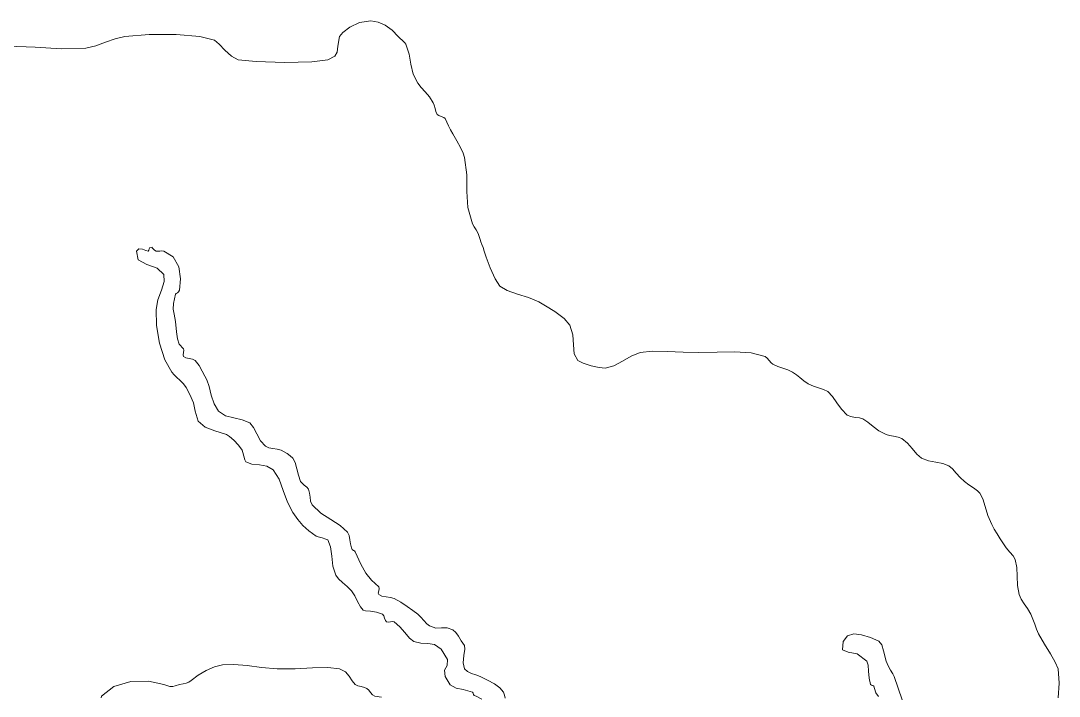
# Model space of a CAD drawing. Header units: inches. Extents: x -600 to 863, y -502 to 873.
# Drawn here: x 678.97 to 707.13, y 520.41 to 538.73 of the extents above; entities that cross this region are included whole.
import ezdxf

# ---------------------------------------------------------------- set-up
doc = ezdxf.new("R2010")
doc.units = ezdxf.units.IN
doc.header["$MEASUREMENT"] = 0
doc.layers.add('Layer 1', color=7, linetype='Continuous')

msp = doc.modelspace()

# ---------------------------------------------------------------- linework, layer by layer
at = {"layer": 'Layer 1', "lineweight": 0}
for points in [[(678.623, 538.039), (679.365, 538.009), (680.078, 537.967), (680.736, 537.986), (681.006, 538.047), (681.272, 538.143), (681.536, 538.24), (681.795, 538.304), (682.458, 538.357), (683.184, 538.356), (683.824, 538.302), (684.23, 538.198), (684.35, 538.094), (684.506, 537.93), (684.684, 537.767), (684.865, 537.668), (685.357, 537.618), (686.124, 537.599), (686.869, 537.614), (687.301, 537.668), (687.488, 537.77), (687.552, 537.876), (687.569, 538.037), (687.619, 538.304), (687.703, 538.411), (687.894, 538.555), (688.158, 538.679), (688.466, 538.727), (688.661, 538.692), (688.857, 538.604), (689.043, 538.472), (689.207, 538.304), (689.253, 538.256), (689.32, 538.192), (689.385, 538.131), (689.419, 538.092), (689.506, 537.823), (689.553, 537.548), (689.611, 537.281), (689.736, 537.033), (689.834, 536.918), (689.942, 536.801), (690.055, 536.667), (690.16, 536.503), (690.186, 536.434), (690.206, 536.35), (690.23, 536.264), (690.266, 536.186), (690.308, 536.157), (690.376, 536.131), (690.441, 536.106), (690.478, 536.08), (690.522, 535.979), (690.57, 535.878), (690.624, 535.772), (690.689, 535.656), (690.799, 535.468), (690.893, 535.293), (690.965, 535.14), (691.007, 535.021), (691.067, 534.55), (691.07, 534.099), (691.094, 533.659), (691.219, 533.221), (691.269, 533.135), (691.323, 533.058), (691.378, 532.956), (691.431, 532.798), (691.451, 532.728), (691.479, 532.655), (691.509, 532.574), (691.536, 532.48), (691.591, 532.317), (691.701, 532.026), (691.836, 531.724), (691.96, 531.527), (692.159, 531.41), (692.439, 531.314), (692.745, 531.219), (693.019, 531.104), (693.205, 530.998), (693.458, 530.839), (693.704, 530.654), (693.865, 530.468), (693.941, 530.208), (693.957, 529.937), (693.979, 529.694), (694.077, 529.516), (694.227, 529.437), (694.442, 529.368), (694.661, 529.319), (694.818, 529.304), (695.057, 529.365), (695.289, 529.493), (695.524, 529.632), (695.771, 529.727), (696.105, 529.762), (696.503, 529.758), (696.932, 529.739), (697.359, 529.727), (697.854, 529.738), (698.336, 529.747), (698.779, 529.72), (699.16, 529.621), (699.213, 529.58), (699.27, 529.515), (699.324, 529.45), (699.371, 529.41), (699.504, 529.354), (699.638, 529.307), (699.771, 529.258), (699.9, 529.198), (700.006, 529.128), (700.102, 529.048), (700.203, 528.962), (700.324, 528.88), (700.465, 528.815), (700.606, 528.771), (700.738, 528.728), (700.854, 528.668), (700.985, 528.536), (701.101, 528.368), (701.225, 528.19), (701.383, 528.033), (701.479, 527.991), (701.599, 527.97), (701.716, 527.954), (701.807, 527.927), (701.944, 527.836), (702.085, 527.725), (702.245, 527.609), (702.442, 527.503), (702.527, 527.481), (702.643, 527.462), (702.764, 527.437), (702.865, 527.398), (703.016, 527.275), (703.145, 527.124), (703.267, 526.977), (703.395, 526.868), (703.586, 526.793), (703.787, 526.754), (703.978, 526.719), (704.136, 526.657), (704.237, 526.572), (704.341, 526.46), (704.447, 526.34), (704.56, 526.233), (704.684, 526.14), (704.809, 526.056), (704.914, 525.981), (704.983, 525.916), (705.061, 525.76), (705.127, 525.55), (705.2, 525.312), (705.301, 525.068), (705.369, 524.942), (705.448, 524.81), (705.532, 524.675), (705.618, 524.539), (705.698, 524.432), (705.793, 524.319), (705.88, 524.211), (705.936, 524.115), (705.981, 523.898), (705.991, 523.66), (705.999, 523.412), (706.042, 523.163), (706.098, 523.036), (706.178, 522.914), (706.27, 522.784), (706.359, 522.633), (706.418, 522.501), (706.47, 522.36), (706.52, 522.223), (706.571, 522.104), (706.734, 521.818), (706.896, 521.557), (707.027, 521.331), (707.101, 521.151), (707.133, 520.758), (707.102, 520.36)], [(692.112, 520.356), (692.094, 520.44), (692.065, 520.516), (691.965, 520.634), (691.815, 520.74), (691.632, 520.839), (691.431, 520.939), (691.312, 520.986), (691.191, 521.026), (691.083, 521.076), (691.007, 521.151), (690.972, 521.314), (690.989, 521.508), (691.017, 521.682), (691.007, 521.786), (690.919, 521.91), (690.844, 522.032), (690.771, 522.136), (690.689, 522.209), (690.531, 522.262), (690.381, 522.258), (690.225, 522.256), (690.054, 522.315), (689.985, 522.374), (689.907, 522.46), (689.823, 522.554), (689.736, 522.633), (689.607, 522.731), (689.455, 522.845), (689.283, 522.958), (689.101, 523.057), (688.998, 523.084), (688.881, 523.099), (688.768, 523.118), (688.678, 523.163), (688.668, 523.204), (688.678, 523.269), (688.688, 523.333), (688.678, 523.374), (688.484, 523.552), (688.333, 523.744), (688.195, 523.99), (688.042, 524.327), (688.022, 524.347), (687.992, 524.36), (687.96, 524.384), (687.937, 524.433), (687.917, 524.537), (687.899, 524.652), (687.874, 524.764), (687.83, 524.856), (687.637, 525.039), (687.381, 525.2), (687.112, 525.375), (686.877, 525.598), (686.832, 525.694), (686.816, 525.802), (686.805, 525.914), (686.771, 526.021), (686.728, 526.074), (686.662, 526.131), (686.599, 526.186), (686.56, 526.233), (686.503, 526.399), (686.461, 526.578), (686.415, 526.743), (686.348, 526.868), (686.281, 526.93), (686.201, 526.987), (686.114, 527.038), (686.03, 527.08), (685.926, 527.11), (685.812, 527.124), (685.703, 527.142), (685.607, 527.186), (685.477, 527.336), (685.377, 527.523), (685.287, 527.7), (685.184, 527.821), (684.977, 527.908), (684.747, 527.956), (684.522, 528.016), (684.336, 528.139), (684.214, 528.338), (684.139, 528.574), (684.083, 528.804), (684.019, 528.986), (683.968, 529.086), (683.896, 529.227), (683.806, 529.379), (683.701, 529.516), (683.633, 529.551), (683.541, 529.566), (683.45, 529.583), (683.384, 529.621), (683.376, 529.666), (683.386, 529.73), (683.395, 529.792), (683.384, 529.833), (683.271, 529.957), (683.22, 530.097), (683.199, 530.29), (683.172, 530.574), (683.136, 530.77), (683.106, 530.906), (683.11, 531.062), (683.172, 531.315), (683.188, 531.328), (683.22, 531.347), (683.254, 531.377), (683.277, 531.421), (683.308, 531.726), (683.256, 532.051), (683.108, 532.326), (682.854, 532.48), (682.802, 532.484), (682.748, 532.479), (682.694, 532.475), (682.643, 532.48), (682.601, 532.502), (682.564, 532.539), (682.54, 532.572), (682.536, 532.586), (682.474, 532.576), (682.453, 532.541), (682.448, 532.502), (682.431, 532.48), (682.367, 532.498), (682.271, 532.535), (682.174, 532.544), (682.113, 532.48), (682.16, 532.241), (682.391, 532.117), (682.669, 532.016), (682.854, 531.845), (682.857, 531.658), (682.785, 531.422), (682.694, 531.159), (682.643, 530.892), (682.657, 530.462), (682.738, 529.979), (682.876, 529.53), (683.065, 529.198), (683.132, 529.127), (683.205, 529.056), (683.289, 528.976), (683.384, 528.88), (683.456, 528.777), (683.559, 528.589), (683.653, 528.361), (683.701, 528.139), (683.783, 527.87), (683.971, 527.707), (684.235, 527.601), (684.548, 527.503), (684.634, 527.451), (684.751, 527.348), (684.873, 527.217), (684.972, 527.08), (684.991, 527.022), (685.021, 526.919), (685.052, 526.817), (685.077, 526.763), (685.238, 526.703), (685.442, 526.683), (685.649, 526.649), (685.818, 526.551), (685.976, 526.299), (686.091, 525.99), (686.202, 525.67), (686.348, 525.386), (686.484, 525.199), (686.625, 525.037), (686.786, 524.89), (686.983, 524.751), (687.041, 524.731), (687.145, 524.701), (687.248, 524.669), (687.301, 524.645), (687.371, 524.458), (687.404, 524.208), (687.438, 523.939), (687.513, 523.692), (687.586, 523.593), (687.696, 523.493), (687.82, 523.387), (687.937, 523.269), (688.028, 523.129), (688.108, 522.973), (688.182, 522.832), (688.254, 522.739), (688.321, 522.727), (688.456, 522.716), (688.622, 522.689), (688.783, 522.633), (688.814, 522.592), (688.839, 522.525), (688.863, 522.458), (688.889, 522.421), (688.938, 522.416), (688.997, 522.424), (689.055, 522.432), (689.101, 522.421), (689.251, 522.291), (689.388, 522.133), (689.514, 521.986), (689.631, 521.892), (689.822, 521.843), (690.008, 521.839), (690.191, 521.809), (690.371, 521.68), (690.549, 521.405), (690.535, 521.24), (690.467, 521.11), (690.478, 520.939), (690.619, 520.716), (690.776, 520.629), (690.97, 520.592), (691.219, 520.516), (691.239, 520.491), (691.247, 520.457), (691.267, 520.426), (691.324, 520.41), (691.479, 520.328)], [(702.875, 520.311), (702.653, 520.939), (702.617, 521.012), (702.56, 521.115), (702.495, 521.235), (702.442, 521.362), (702.366, 521.642), (702.326, 521.801), (702.238, 521.9), (702.019, 521.998), (701.775, 522.075), (701.562, 522.1), (701.391, 522.047), (701.277, 521.892), (701.257, 521.666), (701.408, 521.606), (701.652, 521.557), (701.912, 521.362), (701.95, 521.249), (701.963, 521.083), (701.978, 520.899), (702.019, 520.727), (702.042, 520.707), (702.076, 520.699), (702.107, 520.678), (702.124, 520.621), (702.162, 520.501), (702.234, 520.4)], [(688.752, 520.38), (688.571, 520.41), (688.515, 520.449), (688.46, 520.512), (688.408, 520.576), (688.359, 520.621), (688.29, 520.648), (688.203, 520.668), (688.115, 520.691), (688.042, 520.727), (687.959, 520.824), (687.881, 520.948), (687.777, 521.068), (687.619, 521.151), (687.296, 521.188), (686.881, 521.176), (686.411, 521.152), (685.925, 521.151), (685.502, 521.188), (685.109, 521.238), (684.754, 521.271), (684.442, 521.257), (684.222, 521.201), (683.996, 521.107), (683.782, 520.983), (683.596, 520.833), (683.529, 520.787), (683.457, 520.763), (683.375, 520.747), (683.277, 520.727), (683.164, 520.69), (683.096, 520.667), (683.013, 520.674), (682.854, 520.727), (682.438, 520.815), (681.953, 520.804), (681.494, 520.675), (681.16, 520.41), (681.153, 520.364)]]:
    msp.add_lwpolyline(points, dxfattribs=at)

doc.saveas('drawing.dxf')
